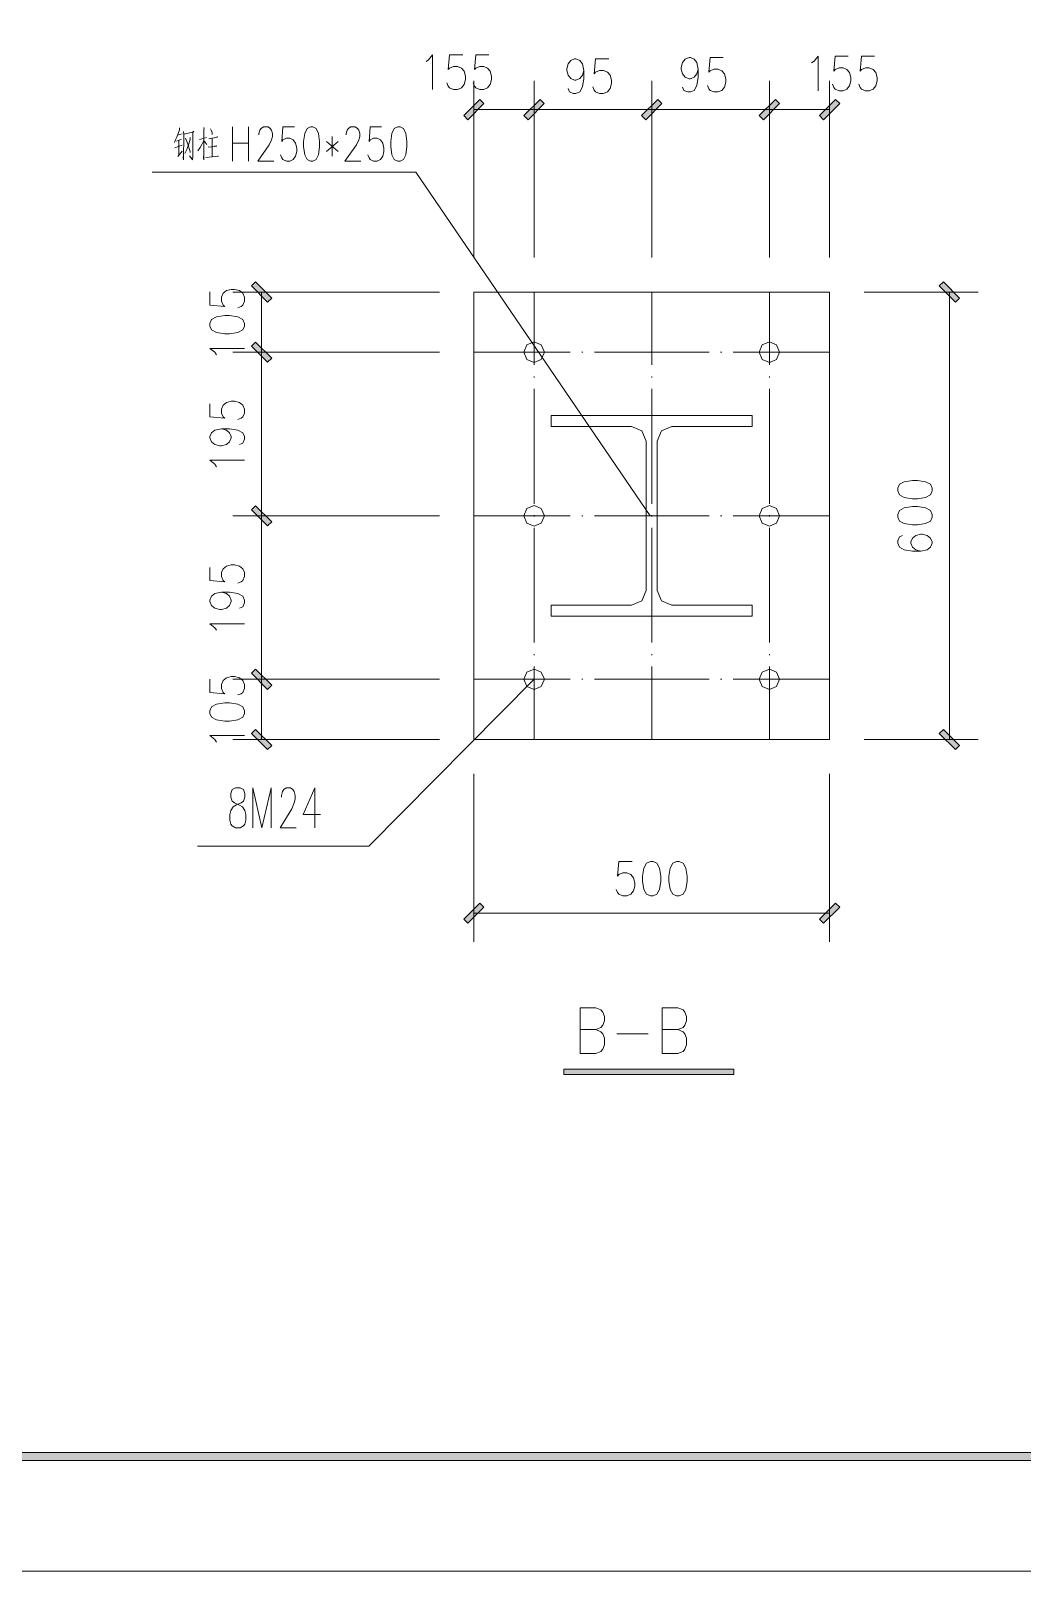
# Model space of a CAD drawing. Header units: millimetres. Extents: x 0 to 586, y 0 to 414.
# Drawn here: x 243.2 to 328.4, y 0 to 132.3 of the extents above; entities that cross this region are included whole.
import ezdxf

# ---------------------------------------------------------------- set-up
doc = ezdxf.new("R2010")
doc.units = ezdxf.units.MM

msp = doc.modelspace()

# ---------------------------------------------------------------- hatches: boundary and pattern name
h = msp.add_hatch(color=0)
h.dxf.hatch_style = 2
h.paths.add_polyline_path([(281.813, 126.435556), (282.16225, 126.086306), (280.782889, 124.703417), (280.433639, 125.052667)])
h = msp.add_hatch(color=0)
h.dxf.hatch_style = 2
h.paths.add_polyline_path([(286.991778, 126.435556), (287.3375, 126.086306), (285.958139, 124.703417), (285.608889, 125.052667)])
h = msp.add_hatch(color=0)
h.dxf.hatch_style = 2
h.paths.add_polyline_path([(285.958139, 124.703417), (285.608889, 125.052667), (286.991778, 126.435556), (287.3375, 126.086306)])
h = msp.add_hatch(color=0)
h.dxf.hatch_style = 2
h.paths.add_polyline_path([(296.065222, 124.703417), (295.715972, 125.052667), (297.095333, 126.435556), (297.444583, 126.086306)])
h = msp.add_hatch(color=0)
h.dxf.hatch_style = 2
h.paths.add_polyline_path([(297.095333, 126.435556), (297.444583, 126.086306), (296.065222, 124.703417), (295.715972, 125.052667)])
h = msp.add_hatch(color=0)
h.dxf.hatch_style = 2
h.paths.add_polyline_path([(307.202417, 126.435556), (307.551667, 126.086306), (306.168778, 124.703417), (305.819528, 125.052667)])
h = msp.add_hatch(color=0)
h.dxf.hatch_style = 2
h.paths.add_polyline_path([(306.168778, 124.703417), (305.819528, 125.052667), (307.202417, 126.435556), (307.551667, 126.086306)])
h = msp.add_hatch(color=0)
h.dxf.hatch_style = 2
h.paths.add_polyline_path([(311.344028, 124.703417), (310.998306, 125.052667), (312.377667, 126.435556), (312.726917, 126.086306)])
h = msp.add_hatch(color=0)
h.dxf.hatch_style = 2
h.paths.add_polyline_path([(262.205611, 110.415917), (262.554861, 110.761639), (263.934222, 109.382278), (263.584972, 109.033028)])
h = msp.add_hatch(color=0)
h.dxf.hatch_style = 2
h.paths.add_polyline_path([(323.013917, 109.382278), (322.664667, 109.033028), (321.285306, 110.415917), (321.634556, 110.761639)])
h = msp.add_hatch(color=0)
h.dxf.hatch_style = 2
h.paths.add_polyline_path([(263.934222, 104.207028), (263.584972, 103.857778), (262.205611, 105.237139), (262.554861, 105.586389)])
h = msp.add_hatch(color=0)
h.dxf.hatch_style = 2
h.paths.add_polyline_path([(263.934222, 104.207028), (263.584972, 103.857778), (262.205611, 105.237139), (262.554861, 105.586389)])
h = msp.add_hatch(color=0)
h.dxf.hatch_style = 2
h.paths.add_polyline_path([(262.205611, 91.189528), (262.554861, 91.538778), (263.934222, 90.159417), (263.584972, 89.810167)])
h = msp.add_hatch(color=0)
h.dxf.hatch_style = 2
h.paths.add_polyline_path([(263.934222, 90.159417), (263.584972, 89.810167), (262.205611, 91.189528), (262.554861, 91.538778)])
h = msp.add_hatch(color=0)
h.dxf.hatch_style = 2
h.paths.add_polyline_path([(262.205611, 77.141917), (262.554861, 77.487639), (263.934222, 76.108278), (263.584972, 75.759028)])
h = msp.add_hatch(color=0)
h.dxf.hatch_style = 2
h.paths.add_polyline_path([(262.205611, 77.141917), (262.554861, 77.487639), (263.934222, 76.108278), (263.584972, 75.759028)])
h = msp.add_hatch(color=0)
h.dxf.hatch_style = 2
h.paths.add_polyline_path([(263.934222, 70.933028), (263.584972, 70.583778), (262.205611, 71.963139), (262.554861, 72.312389)])
h = msp.add_hatch(color=0)
h.dxf.hatch_style = 2
h.paths.add_polyline_path([(321.285306, 71.963139), (321.634556, 72.312389), (323.013917, 70.933028), (322.664667, 70.583778)])
h = msp.add_hatch(color=0)
h.dxf.hatch_style = 2
h.paths.add_polyline_path([(281.813, 57.400472), (282.16225, 57.051222), (280.782889, 55.671861), (280.433639, 56.017583)])
h = msp.add_hatch(color=0)
h.dxf.hatch_style = 2
h.paths.add_polyline_path([(311.344028, 55.671861), (310.998306, 56.017583), (312.377667, 57.400472), (312.726917, 57.051222)])
h = msp.add_hatch(color=0)
h.dxf.hatch_style = 2
h.paths.add_polyline_path([(289.034361, 42.679056), (289.034361, 43.123556), (303.62525, 43.123556), (303.62525, 42.679056)])
h = msp.add_hatch(color=0)
h.dxf.hatch_style = 2
h.paths.add_polyline_path([(24.302861, 9.514417), (24.994306, 10.205861), (575.429944, 10.205861), (576.117861, 9.514417)])

# ---------------------------------------------------------------- linework, layer by layer
at = {"color": 0, "lineweight": 0}
for points in [[(0, 0), (585.632278, 0), (585.632278, 414.0835), (0, 414.0835)], [(281.813, 126.435556), (282.16225, 126.086306), (280.782889, 124.703417), (280.433639, 125.052667)], [(286.991778, 126.435556), (287.3375, 126.086306), (285.958139, 124.703417), (285.608889, 125.052667)], [(285.958139, 124.703417), (285.608889, 125.052667), (286.991778, 126.435556), (287.3375, 126.086306)], [(296.065222, 124.703417), (295.715972, 125.052667), (297.095333, 126.435556), (297.444583, 126.086306)], [(297.095333, 126.435556), (297.444583, 126.086306), (296.065222, 124.703417), (295.715972, 125.052667)], [(307.202417, 126.435556), (307.551667, 126.086306), (306.168778, 124.703417), (305.819528, 125.052667)], [(306.168778, 124.703417), (305.819528, 125.052667), (307.202417, 126.435556), (307.551667, 126.086306)], [(311.344028, 124.703417), (310.998306, 125.052667), (312.377667, 126.435556), (312.726917, 126.086306)], [(267.267972, 124.089583), (266.971639, 123.948472), (266.774083, 123.525139), (266.675306, 122.823111), (266.675306, 122.399778), (266.774083, 121.694222), (266.971639, 121.274417), (267.267972, 121.133306), (267.465528, 121.133306), (267.761861, 121.274417), (267.955889, 121.694222), (268.054667, 122.399778), (268.054667, 122.823111), (267.955889, 123.525139), (267.761861, 123.948472), (267.465528, 124.089583)], [(274.760972, 124.089583), (274.464639, 123.948472), (274.267083, 123.525139), (274.168306, 122.823111), (274.168306, 122.399778), (274.267083, 121.694222), (274.464639, 121.274417), (274.760972, 121.133306), (274.958528, 121.133306), (275.254861, 121.274417), (275.448889, 121.694222), (275.547667, 122.399778), (275.547667, 122.823111), (275.448889, 123.525139), (275.254861, 123.948472), (274.958528, 124.089583)], [(262.205611, 110.415917), (262.554861, 110.761639), (263.934222, 109.382278), (263.584972, 109.033028)], [(323.013917, 109.382278), (322.664667, 109.033028), (321.285306, 110.415917), (321.634556, 110.761639)], [(258.631972, 106.972806), (258.773083, 106.634139), (259.196417, 106.408361), (259.901972, 106.295472), (260.321778, 106.295472), (261.027333, 106.408361), (261.450667, 106.634139), (261.591778, 106.972806), (261.591778, 107.198583), (261.450667, 107.53725), (261.027333, 107.763028), (260.321778, 107.875917), (259.901972, 107.875917), (259.196417, 107.763028), (258.773083, 107.53725), (258.631972, 107.198583)], [(263.934222, 104.207028), (263.584972, 103.857778), (262.205611, 105.237139), (262.554861, 105.586389)], [(263.934222, 104.207028), (263.584972, 103.857778), (262.205611, 105.237139), (262.554861, 105.586389)], [(285.59125, 104.722083), (285.848778, 105.3465), (286.473194, 105.607556), (287.097611, 105.3465), (287.358667, 104.722083), (287.097611, 104.097667), (286.473194, 103.840139), (285.848778, 104.097667)], [(305.801889, 104.722083), (306.059417, 105.3465), (306.683833, 105.607556), (307.311778, 105.3465), (307.569306, 104.722083), (307.311778, 104.097667), (306.683833, 103.840139), (306.059417, 104.097667)], [(317.711667, 92.815833), (317.852778, 92.477167), (318.276111, 92.251389), (318.981667, 92.1385), (319.401472, 92.1385), (320.107028, 92.251389), (320.530361, 92.477167), (320.671472, 92.815833), (320.671472, 93.038083), (320.530361, 93.37675), (320.107028, 93.602528), (319.401472, 93.715417), (318.981667, 93.715417), (318.276111, 93.602528), (317.852778, 93.37675), (317.711667, 93.038083)], [(262.205611, 91.189528), (262.554861, 91.538778), (263.934222, 90.159417), (263.584972, 89.810167)], [(263.934222, 90.159417), (263.584972, 89.810167), (262.205611, 91.189528), (262.554861, 91.538778)], [(285.59125, 90.674472), (285.848778, 91.298889), (286.473194, 91.556417), (287.097611, 91.298889), (287.358667, 90.674472), (287.097611, 90.050056), (286.473194, 89.789), (285.848778, 90.050056)], [(305.801889, 90.674472), (306.059417, 91.298889), (306.683833, 91.556417), (307.311778, 91.298889), (307.569306, 90.674472), (307.311778, 90.050056), (306.683833, 89.789), (306.059417, 90.050056)], [(317.711667, 90.561583), (317.852778, 90.222917), (318.276111, 89.997139), (318.981667, 89.88425), (319.401472, 89.88425), (320.107028, 89.997139), (320.530361, 90.222917), (320.671472, 90.561583), (320.671472, 90.787361), (320.530361, 91.126028), (320.107028, 91.348278), (319.401472, 91.461167), (318.981667, 91.461167), (318.276111, 91.348278), (317.852778, 91.126028), (317.711667, 90.787361)], [(262.205611, 77.141917), (262.554861, 77.487639), (263.934222, 76.108278), (263.584972, 75.759028)], [(262.205611, 77.141917), (262.554861, 77.487639), (263.934222, 76.108278), (263.584972, 75.759028)], [(285.59125, 76.623333), (285.848778, 77.24775), (286.473194, 77.508806), (287.097611, 77.24775), (287.358667, 76.623333), (287.097611, 75.998917), (286.473194, 75.741389), (285.848778, 75.998917)], [(305.801889, 76.623333), (306.059417, 77.24775), (306.683833, 77.508806), (307.311778, 77.24775), (307.569306, 76.623333), (307.311778, 75.998917), (306.683833, 75.741389), (306.059417, 75.998917)], [(258.631972, 73.698806), (258.773083, 73.360139), (259.196417, 73.134361), (259.901972, 73.021472), (260.321778, 73.021472), (261.027333, 73.134361), (261.450667, 73.360139), (261.591778, 73.698806), (261.591778, 73.924583), (261.450667, 74.26325), (261.027333, 74.4855), (260.321778, 74.598389), (259.901972, 74.598389), (259.196417, 74.4855), (258.773083, 74.26325), (258.631972, 73.924583)], [(263.934222, 70.933028), (263.584972, 70.583778), (262.205611, 71.963139), (262.554861, 72.312389)], [(321.285306, 71.963139), (321.634556, 72.312389), (323.013917, 70.933028), (322.664667, 70.583778)], [(260.82625, 67.313528), (260.529917, 67.147722), (260.431139, 66.819639), (260.431139, 66.491556), (260.529917, 66.163472), (260.727472, 65.997667), (261.122583, 65.835389), (261.418917, 65.669583), (261.616472, 65.3415), (261.71525, 65.013417), (261.71525, 64.519528), (261.616472, 64.191444), (261.517694, 64.025639), (261.221361, 63.863361), (260.82625, 63.863361), (260.529917, 64.025639), (260.431139, 64.191444), (260.332361, 64.519528), (260.332361, 65.013417), (260.431139, 65.3415), (260.628694, 65.669583), (260.925028, 65.835389), (261.320139, 65.997667), (261.517694, 66.163472), (261.616472, 66.491556), (261.616472, 66.819639), (261.517694, 67.147722), (261.221361, 67.313528)], [(296.467389, 60.970583), (296.128722, 60.829472), (295.902944, 60.409667), (295.790056, 59.704111), (295.790056, 59.280778), (295.902944, 58.57875), (296.128722, 58.155417), (296.467389, 58.014306), (296.693167, 58.014306), (297.031833, 58.155417), (297.257611, 58.57875), (297.366972, 59.280778), (297.366972, 59.704111), (297.257611, 60.409667), (297.031833, 60.829472), (296.693167, 60.970583)], [(298.721639, 60.970583), (298.382972, 60.829472), (298.157194, 60.409667), (298.044306, 59.704111), (298.044306, 59.280778), (298.157194, 58.57875), (298.382972, 58.155417), (298.721639, 58.014306), (298.947417, 58.014306), (299.282556, 58.155417), (299.508333, 58.57875), (299.621222, 59.280778), (299.621222, 59.704111), (299.508333, 60.409667), (299.282556, 60.829472), (298.947417, 60.970583)], [(281.813, 57.400472), (282.16225, 57.051222), (280.782889, 55.671861), (280.433639, 56.017583)], [(311.344028, 55.671861), (310.998306, 56.017583), (312.377667, 57.400472), (312.726917, 57.051222)], [(289.034361, 42.679056), (289.034361, 43.123556), (303.62525, 43.123556), (303.62525, 42.679056)], [(24.302861, 9.514417), (24.994306, 10.205861), (575.429944, 10.205861), (576.117861, 9.514417)]]:
    msp.add_lwpolyline(points, close=True, dxfattribs=at)
for points in [[(277.191611, 129.702278), (277.417389, 129.843389), (277.752528, 130.266722), (277.752528, 127.306917)], [(280.345444, 130.266722), (279.220083, 130.266722), (279.107194, 129.00025), (279.220083, 129.137833), (279.555222, 129.278944), (279.893889, 129.278944), (280.232556, 129.137833), (280.458333, 128.859139), (280.571222, 128.435806), (280.571222, 128.153583), (280.458333, 127.73025), (280.232556, 127.448028), (279.893889, 127.306917), (279.555222, 127.306917), (279.220083, 127.448028), (279.107194, 127.589139), (278.994306, 127.871361)], [(282.599694, 130.266722), (281.470806, 130.266722), (281.357917, 129.00025), (281.470806, 129.137833), (281.809472, 129.278944), (282.148139, 129.278944), (282.486806, 129.137833), (282.712583, 128.859139), (282.825472, 128.435806), (282.825472, 128.153583), (282.712583, 127.73025), (282.486806, 127.448028), (282.148139, 127.306917), (281.809472, 127.306917), (281.470806, 127.448028), (281.357917, 127.589139), (281.248556, 127.871361)], [(290.745333, 128.93675), (290.632444, 128.516944), (290.406667, 128.234722), (290.071528, 128.093611), (289.958639, 128.093611), (289.619972, 128.234722), (289.394194, 128.516944), (289.281306, 128.93675), (289.281306, 129.077861), (289.394194, 129.501194), (289.619972, 129.783417), (289.958639, 129.924528), (290.071528, 129.924528), (290.406667, 129.783417), (290.632444, 129.501194), (290.745333, 128.93675), (290.745333, 128.234722), (290.632444, 127.529167), (290.406667, 127.105833), (290.071528, 126.964722), (289.84575, 126.964722), (289.507083, 127.105833), (289.394194, 127.388056)], [(292.886694, 129.924528), (291.761333, 129.924528), (291.648444, 128.654528), (291.761333, 128.795639), (292.1, 128.93675), (292.435139, 128.93675), (292.773806, 128.795639), (292.999583, 128.516944), (293.112472, 128.093611), (293.112472, 127.811389), (292.999583, 127.388056), (292.773806, 127.105833), (292.435139, 126.964722), (292.1, 126.964722), (291.761333, 127.105833), (291.648444, 127.246944), (291.535556, 127.529167)], [(300.573722, 129.053167), (300.460833, 128.629833), (300.235056, 128.347611), (299.899917, 128.2065), (299.787028, 128.2065), (299.448361, 128.347611), (299.222583, 128.629833), (299.109694, 129.053167), (299.109694, 129.194278), (299.222583, 129.614083), (299.448361, 129.896306), (299.787028, 130.037417), (299.899917, 130.037417), (300.235056, 129.896306), (300.460833, 129.614083), (300.573722, 129.053167), (300.573722, 128.347611), (300.460833, 127.642056), (300.235056, 127.22225), (299.899917, 127.081139), (299.674139, 127.081139), (299.335472, 127.22225), (299.222583, 127.504472)], [(302.715083, 130.037417), (301.589722, 130.037417), (301.476833, 128.770944), (301.589722, 128.912056), (301.928389, 129.053167), (302.263528, 129.053167), (302.602194, 128.912056), (302.827972, 128.629833), (302.940861, 128.2065), (302.940861, 127.924278), (302.827972, 127.504472), (302.602194, 127.22225), (302.263528, 127.081139), (301.928389, 127.081139), (301.589722, 127.22225), (301.476833, 127.363361), (301.363944, 127.642056)], [(310.313917, 129.589389), (310.536167, 129.7305), (310.874833, 130.153833), (310.874833, 127.194028)], [(313.46775, 130.153833), (312.338861, 130.153833), (312.225972, 128.883833), (312.338861, 129.024944), (312.677528, 129.166056), (313.016194, 129.166056), (313.354861, 129.024944), (313.580639, 128.742722), (313.693528, 128.322917), (313.693528, 128.040694), (313.580639, 127.617361), (313.354861, 127.335139), (313.016194, 127.194028), (312.677528, 127.194028), (312.338861, 127.335139), (312.225972, 127.47625), (312.116611, 127.758472)], [(315.722, 130.153833), (314.593111, 130.153833), (314.480222, 128.883833), (314.593111, 129.024944), (314.931778, 129.166056), (315.270444, 129.166056), (315.609111, 129.024944), (315.834889, 128.742722), (315.94425, 128.322917), (315.94425, 128.040694), (315.834889, 127.617361), (315.609111, 127.335139), (315.270444, 127.194028), (314.931778, 127.194028), (314.593111, 127.335139), (314.480222, 127.47625), (314.367333, 127.758472)], [(281.297944, 112.857139), (281.297944, 128.033639)], [(286.473194, 112.857139), (286.473194, 128.033639)], [(286.473194, 112.857139), (286.473194, 128.033639)], [(296.580278, 112.857139), (296.580278, 128.033639)], [(296.580278, 112.857139), (296.580278, 128.033639)], [(306.683833, 112.857139), (306.683833, 128.033639)], [(306.683833, 112.857139), (306.683833, 128.033639)], [(311.862611, 112.857139), (311.862611, 128.033639)], [(281.308528, 125.567722), (286.466139, 125.567722)], [(286.483778, 125.567722), (296.569694, 125.567722)], [(296.590861, 125.567722), (306.676778, 125.567722)], [(306.694417, 125.567722), (311.852028, 125.567722)], [(256.014361, 123.997861), (256.014361, 123.835583), (255.785056, 123.204111), (255.672167, 122.971278), (255.573389, 122.738444)], [(255.852083, 123.366389), (256.243667, 123.482806)], [(256.356556, 123.694472), (256.388306, 123.436944), (256.374194, 121.249722), (256.342444, 121.436694), (256.374194, 121.690694)], [(256.405944, 123.461639), (257.2385, 123.648611), (257.189111, 123.719167), (257.171472, 123.5075), (257.157361, 121.436694), (257.139722, 121.320278), (257.122083, 121.249722), (256.878667, 121.598972), (257.139722, 121.295583)], [(256.942167, 123.15825), (256.928056, 123.017139), (256.815167, 122.622028), (256.63525, 122.135194), (256.487083, 121.807111)], [(256.518833, 123.112389), (256.779889, 122.45975), (256.779889, 122.435056), (256.878667, 122.135194), (256.928056, 121.969389), (256.942167, 121.877667)], [(257.742972, 122.995972), (258.346222, 123.15825)], [(258.102806, 124.019028), (258.134556, 123.902611), (258.116917, 123.927306), (258.102806, 121.249722), (258.085167, 121.436694), (258.102806, 121.669528)], [(258.526139, 123.066528), (259.291667, 123.204111), (259.242278, 123.228806), (259.129389, 123.182944)], [(258.670778, 123.927306), (258.769556, 123.740333), (258.836583, 123.60275), (258.836583, 123.415778)], [(258.836583, 123.087694), (258.818944, 121.528417)], [(260.561667, 121.133306), (260.561667, 124.089583)], [(261.944556, 124.089583), (261.944556, 121.133306)], [(262.830028, 123.387556), (262.830028, 123.525139), (262.928806, 123.807361), (263.027583, 123.948472), (263.225139, 124.089583), (263.62025, 124.089583), (263.817806, 123.948472), (263.916583, 123.807361), (264.015361, 123.525139), (264.015361, 123.246444), (263.916583, 122.964222), (263.719028, 122.540889), (262.73125, 121.133306), (264.110611, 121.133306)], [(265.888611, 124.089583), (264.900833, 124.089583), (264.802056, 122.823111), (264.900833, 122.964222), (265.197167, 123.105333), (265.4935, 123.105333), (265.789833, 122.964222), (265.983861, 122.682), (266.082639, 122.258667), (266.082639, 121.976444), (265.983861, 121.556639), (265.789833, 121.274417), (265.4935, 121.133306), (265.197167, 121.133306), (264.900833, 121.274417), (264.802056, 121.415528), (264.703278, 121.694222)], [(269.141222, 123.246444), (269.141222, 121.556639)], [(270.323028, 123.387556), (270.323028, 123.525139), (270.421806, 123.807361), (270.520583, 123.948472), (270.718139, 124.089583), (271.11325, 124.089583), (271.310806, 123.948472), (271.409583, 123.807361), (271.508361, 123.525139), (271.508361, 123.246444), (271.409583, 122.964222), (271.212028, 122.540889), (270.22425, 121.133306), (271.603611, 121.133306)], [(273.381611, 124.089583), (272.393833, 124.089583), (272.295056, 122.823111), (272.393833, 122.964222), (272.690167, 123.105333), (272.9865, 123.105333), (273.282833, 122.964222), (273.476861, 122.682), (273.575639, 122.258667), (273.575639, 121.976444), (273.476861, 121.556639), (273.282833, 121.274417), (272.9865, 121.133306), (272.690167, 121.133306), (272.393833, 121.274417), (272.295056, 121.415528), (272.196278, 121.694222)], [(256.243667, 122.505611), (255.622778, 122.297472)], [(256.194278, 123.017139), (255.770944, 122.854861)], [(255.964972, 122.900722), (255.950861, 121.620139), (255.883833, 121.528417), (256.243667, 121.994083)], [(258.116917, 122.925417), (257.937, 122.576167), (257.792361, 122.318639), (257.594806, 122.039944)], [(258.134556, 122.854861), (258.314472, 122.667889), (258.363861, 122.551472)], [(258.47675, 122.368028), (258.526139, 122.343333), (259.224639, 122.435056), (259.178778, 122.45975), (259.012972, 122.435056)], [(260.561667, 122.682), (261.944556, 122.682)], [(268.647333, 122.823111), (269.635111, 121.976444)], [(269.635111, 122.823111), (268.647333, 121.976444)], [(258.279194, 121.457861), (259.355167, 121.574278), (259.274028, 121.574278), (259.08, 121.553111)], [(276.313194, 120.191389), (253.6825, 120.191389)], [(296.44975, 90.674472), (276.313194, 120.191389)], [(258.631972, 109.900861), (258.631972, 108.7755), (259.901972, 108.662611), (259.760861, 108.7755), (259.61975, 109.114167), (259.61975, 109.452833), (259.760861, 109.7915), (260.043083, 110.01375), (260.462889, 110.126639), (260.745111, 110.126639), (261.168444, 110.01375), (261.450667, 109.7915), (261.591778, 109.452833), (261.591778, 109.114167), (261.450667, 108.7755), (261.309556, 108.662611), (261.027333, 108.549722)], [(278.341667, 109.897333), (260.604, 109.897333)], [(263.069917, 109.907917), (263.069917, 109.9185)], [(263.069917, 109.897333), (263.069917, 104.722083)], [(281.297944, 109.897333), (281.297944, 71.448083)], [(281.297944, 109.897333), (311.862611, 109.897333)], [(286.473194, 109.897333), (286.473194, 103.639056)], [(296.580278, 109.897333), (296.580278, 103.639056)], [(306.683833, 109.897333), (306.683833, 103.639056)], [(311.862611, 109.897333), (311.862611, 71.448083)], [(314.818889, 109.897333), (324.615528, 109.897333)], [(322.149611, 71.458667), (322.149611, 109.890278)], [(259.196417, 104.492778), (259.055306, 104.718556), (258.631972, 105.057222), (261.591778, 105.057222)], [(278.341667, 104.722083), (260.604, 104.722083)], [(278.341667, 104.722083), (260.604, 104.722083)], [(263.069917, 104.7115), (263.069917, 90.685056)], [(281.297944, 104.722083), (289.581167, 104.722083)], [(290.565417, 104.722083), (290.664194, 104.722083)], [(291.651972, 104.722083), (301.508583, 104.722083)], [(302.496361, 104.722083), (302.595139, 104.722083)], [(303.579389, 104.722083), (311.862611, 104.722083)], [(286.473194, 102.651278), (286.473194, 102.5525)], [(296.580278, 102.651278), (296.580278, 102.5525)], [(306.683833, 102.651278), (306.683833, 102.5525)], [(286.473194, 101.56825), (286.473194, 91.708111)], [(296.580278, 101.56825), (296.580278, 91.708111)], [(306.683833, 101.56825), (306.683833, 91.708111)], [(258.631972, 100.291194), (258.631972, 99.162306), (259.901972, 99.049417), (259.760861, 99.162306), (259.61975, 99.500972), (259.61975, 99.839639), (259.760861, 100.178306), (260.043083, 100.404083), (260.462889, 100.513444), (260.745111, 100.513444), (261.168444, 100.404083), (261.450667, 100.178306), (261.591778, 99.839639), (261.591778, 99.500972), (261.450667, 99.162306), (261.309556, 99.049417), (261.027333, 98.936528)], [(287.954861, 99.299889), (287.954861, 98.340333)], [(287.954861, 99.299889), (305.205694, 99.299889)], [(305.205694, 99.299889), (305.205694, 98.340333)], [(259.61975, 98.149833), (260.043083, 98.036944), (260.321778, 97.811167), (260.462889, 97.4725), (260.462889, 97.359611), (260.321778, 97.020944), (260.043083, 96.795167), (259.61975, 96.685806), (259.478639, 96.685806), (259.055306, 96.795167), (258.773083, 97.020944), (258.631972, 97.359611), (258.631972, 97.4725), (258.773083, 97.811167), (259.055306, 98.036944), (259.61975, 98.149833), (260.321778, 98.149833), (261.027333, 98.036944), (261.450667, 97.811167), (261.591778, 97.4725), (261.591778, 97.246722), (261.450667, 96.908056), (261.168444, 96.795167)], [(287.954861, 98.340333), (294.855194, 98.340333)], [(296.1005, 97.095028), (295.737139, 97.976972), (294.855194, 98.340333)], [(298.305361, 98.340333), (297.423417, 97.976972), (297.060056, 97.095028)], [(298.305361, 98.340333), (305.205694, 98.340333)], [(296.1005, 97.095028), (296.1005, 84.250389)], [(297.060056, 97.095028), (297.060056, 84.250389)], [(259.196417, 94.879583), (259.055306, 95.105361), (258.631972, 95.444028), (261.591778, 95.444028)], [(278.341667, 90.674472), (260.604, 90.674472)], [(278.341667, 90.674472), (260.604, 90.674472)], [(263.069917, 90.663889), (263.069917, 76.633917)], [(281.297944, 90.674472), (289.581167, 90.674472)], [(286.473194, 90.723861), (286.473194, 90.625083)], [(290.565417, 90.674472), (290.664194, 90.674472)], [(291.651972, 90.674472), (301.508583, 90.674472)], [(296.580278, 90.723861), (296.580278, 90.625083)], [(302.496361, 90.674472), (302.595139, 90.674472)], [(303.579389, 90.674472), (311.862611, 90.674472)], [(306.683833, 90.723861), (306.683833, 90.625083)], [(286.473194, 89.637306), (286.473194, 79.780694)], [(296.580278, 89.637306), (296.580278, 79.780694)], [(306.683833, 89.637306), (306.683833, 79.780694)], [(318.135, 88.984667), (317.852778, 88.871778), (317.711667, 88.533111), (317.711667, 88.307333), (317.852778, 87.968667), (318.276111, 87.742889), (318.981667, 87.63), (319.683694, 87.63), (320.248139, 87.742889), (320.530361, 87.968667), (320.671472, 88.307333), (320.671472, 88.420222), (320.530361, 88.758889), (320.248139, 88.984667), (319.824806, 89.097556), (319.683694, 89.097556), (319.263889, 88.984667), (318.981667, 88.758889), (318.840556, 88.420222), (318.840556, 88.307333), (318.981667, 87.968667), (319.263889, 87.742889), (319.683694, 87.63)], [(258.631972, 86.240056), (258.631972, 85.114694), (259.901972, 85.001806), (259.760861, 85.114694), (259.61975, 85.453361), (259.61975, 85.7885), (259.760861, 86.127167), (260.043083, 86.352944), (260.462889, 86.465833), (260.745111, 86.465833), (261.168444, 86.352944), (261.450667, 86.127167), (261.591778, 85.7885), (261.591778, 85.453361), (261.450667, 85.114694), (261.309556, 85.001806), (261.027333, 84.888917)], [(259.61975, 84.098694), (260.043083, 83.985806), (260.321778, 83.760028), (260.462889, 83.424889), (260.462889, 83.312), (260.321778, 82.973333), (260.043083, 82.747556), (259.61975, 82.634667), (259.478639, 82.634667), (259.055306, 82.747556), (258.773083, 82.973333), (258.631972, 83.312), (258.631972, 83.424889), (258.773083, 83.760028), (259.055306, 83.985806), (259.61975, 84.098694), (260.321778, 84.098694), (261.027333, 83.985806), (261.450667, 83.760028), (261.591778, 83.424889), (261.591778, 83.199111), (261.450667, 82.860444), (261.168444, 82.747556)], [(294.855194, 83.005083), (295.737139, 83.371972), (296.1005, 84.250389)], [(297.060056, 84.250389), (297.423417, 83.371972), (298.305361, 83.005083)], [(287.954861, 82.045528), (287.954861, 83.005083)], [(287.954861, 83.005083), (294.855194, 83.005083)], [(298.305361, 83.005083), (305.205694, 83.005083)], [(305.205694, 82.045528), (305.205694, 83.005083)], [(259.196417, 80.831972), (259.055306, 81.05775), (258.631972, 81.396417), (261.591778, 81.396417)], [(287.954861, 82.045528), (305.205694, 82.045528)], [(286.473194, 78.792917), (286.473194, 78.694139)], [(296.580278, 78.792917), (296.580278, 78.694139)], [(306.683833, 78.792917), (306.683833, 78.694139)], [(258.631972, 76.626861), (258.631972, 75.5015), (259.901972, 75.388611), (259.760861, 75.5015), (259.61975, 75.840167), (259.61975, 76.178833), (259.760861, 76.513972), (260.043083, 76.73975), (260.462889, 76.852639), (260.745111, 76.852639), (261.168444, 76.73975), (261.450667, 76.513972), (261.591778, 76.178833), (261.591778, 75.840167), (261.450667, 75.5015), (261.309556, 75.388611), (261.027333, 75.275722)], [(286.473194, 77.709889), (286.473194, 71.448083)], [(296.580278, 77.709889), (296.580278, 71.448083)], [(306.683833, 77.709889), (306.683833, 71.448083)], [(278.341667, 76.623333), (260.604, 76.623333)], [(278.341667, 76.623333), (260.604, 76.623333)], [(263.069917, 76.633917), (263.069917, 76.6445)], [(263.069917, 76.623333), (263.069917, 71.448083)], [(286.473194, 76.623333), (272.266833, 62.286444)], [(281.297944, 76.623333), (289.581167, 76.623333)], [(290.565417, 76.623333), (290.664194, 76.623333)], [(291.651972, 76.623333), (301.508583, 76.623333)], [(302.496361, 76.623333), (302.595139, 76.623333)], [(303.579389, 76.623333), (311.862611, 76.623333)], [(259.196417, 71.218778), (259.055306, 71.444556), (258.631972, 71.783222), (261.591778, 71.783222)], [(278.341667, 71.448083), (260.604, 71.448083)], [(263.069917, 71.4375), (263.069917, 71.426917)], [(281.297944, 71.448083), (311.862611, 71.448083)], [(314.818889, 71.448083), (324.615528, 71.448083)], [(281.297944, 68.491806), (281.297944, 54.07025)], [(311.862611, 68.491806), (311.862611, 54.07025)], [(262.304389, 63.863361), (262.304389, 67.313528), (263.094611, 63.863361), (263.881306, 67.313528), (263.881306, 63.863361)], [(264.770306, 66.491556), (264.770306, 66.653833), (264.869083, 66.985444), (264.967861, 67.147722), (265.165417, 67.313528), (265.560528, 67.313528), (265.754556, 67.147722), (265.853333, 66.985444), (265.952111, 66.653833), (265.952111, 66.32575), (265.853333, 65.997667), (265.655778, 65.503778), (264.671528, 63.863361), (266.050889, 63.863361)], [(267.627806, 67.313528), (266.643556, 65.013417), (268.121694, 65.013417)], [(267.627806, 67.313528), (267.627806, 63.863361)], [(272.266833, 62.286444), (257.559528, 62.286444)], [(294.890472, 60.970583), (293.761583, 60.970583), (293.648694, 59.704111), (293.761583, 59.845222), (294.10025, 59.986333), (294.438917, 59.986333), (294.777583, 59.845222), (295.003361, 59.563), (295.11625, 59.139667), (295.11625, 58.857444), (295.003361, 58.437639), (294.777583, 58.155417), (294.438917, 58.014306), (294.10025, 58.014306), (293.761583, 58.155417), (293.648694, 58.296528), (293.539333, 58.57875)], [(281.308528, 56.536167), (311.852028, 56.536167)], [(290.420778, 44.467639), (290.420778, 48.411694), (291.771917, 48.411694), (292.223472, 48.224722), (292.371639, 48.03775), (292.523333, 47.660278), (292.523333, 47.286333), (292.371639, 46.908861), (292.223472, 46.721889), (291.771917, 46.534917)], [(297.479861, 44.467639), (297.479861, 48.411694), (298.834528, 48.411694), (299.282556, 48.224722), (299.43425, 48.03775), (299.582417, 47.660278), (299.582417, 47.286333), (299.43425, 46.908861), (299.282556, 46.721889), (298.834528, 46.534917)], [(290.420778, 46.534917), (291.771917, 46.534917), (292.223472, 46.347944), (292.371639, 46.160972), (292.523333, 45.7835), (292.523333, 45.219056), (292.371639, 44.845111), (292.223472, 44.658139), (291.771917, 44.467639), (290.420778, 44.467639)], [(297.479861, 46.534917), (298.834528, 46.534917), (299.282556, 46.347944), (299.43425, 46.160972), (299.582417, 45.7835), (299.582417, 45.219056), (299.43425, 44.845111), (299.282556, 44.658139), (298.834528, 44.467639), (297.479861, 44.467639)], [(293.574611, 46.160972), (296.280417, 46.160972)]]:
    msp.add_lwpolyline(points, dxfattribs=at)

doc.saveas('drawing.dxf')
